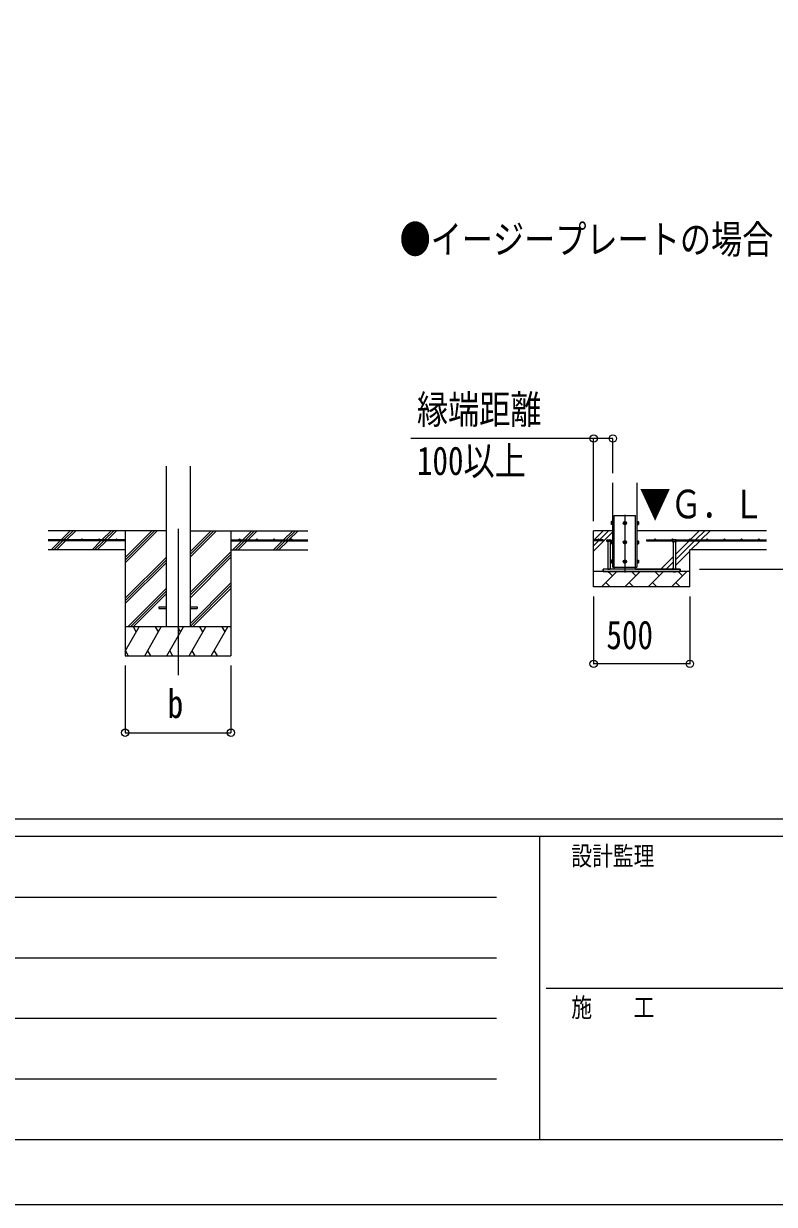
# Model space of a CAD drawing. Units: millimetres, scale not verified. Extents: x -18922 to 18922, y -13365 to 13365.
# Drawn here: x -8557 to -4651, y -13365 to -7226 of the extents above; entities that cross this region are included whole.
import ezdxf
from ezdxf.enums import TextEntityAlignment as Align

# ---------------------------------------------------------------- set-up
doc = ezdxf.new("R2010")
doc.units = ezdxf.units.MM
doc.header["$LTSCALE"] = 50
for name, color, linetype in [('0-2_USER1', 3, 'Continuous'), ('0-4_YKK_12', 2, 'Continuous'), ('0-5_YKK_13', 4, 'Continuous'), ('0-6_YKK_A1', 4, 'Continuous'), ('0-7_YKK_D', 6, 'Continuous'), ('0-8_YKK_ZWAK', 7, 'Continuous')]:
    doc.layers.add(name, color=color, linetype=linetype)
doc.styles.add('ＭＳ ゴシック', font='')
doc.styles.get('ＭＳ ゴシック').set_extended_font_data('MS Gothic')

msp = doc.modelspace()

# ---------------------------------------------------------------- linework, layer by layer
at = {"layer": '0-4_YKK_12'}
for p, q in [((-5428.91, -9780), (-5428.91, -10080)), ((-7753.41, -9853.29), (-7753.41, -10612.5))]:
    msp.add_line(p, q, dxfattribs=at)
at = {"layer": '0-5_YKK_13'}
for p, q in [((-5499.61, -9816.01), (-5499.03, -9815.01)), ((-5499.61, -9816.01), (-5499.61, -9829)), ((-5494.11, -9815.01), (-5499.03, -9815.01)), ((-5494.11, -9818.75), (-5499.03, -9818.75)), ((-5494.11, -9815.01), (-5494.11, -9830.01)), ((-5492.51, -9815.46), (-5494.11, -9815.46)), ((-5494.11, -9822), (-5494.11, -9815.46)), ((-5494.11, -9822), (-5492.51, -9822)), ((-5494.11, -9823), (-5492.51, -9823)), ((-5494.11, -9829.55), (-5494.11, -9823)), ((-5492.51, -9822), (-5492.52, -9815.46)), ((-5492.51, -9829.55), (-5492.52, -9823)), ((-5484.91, -10052.5), (-5484.91, -9782.5)), ((-5484.91, -9782.5), (-5372.91, -9782.5)), ((-5372.91, -10052.5), (-5372.91, -9782.5)), ((-5365.31, -9815.45), (-5363.71, -9815.45)), ((-5365.31, -9822), (-5365.31, -9815.45)), ((-5363.71, -9822), (-5365.31, -9822)), ((-5363.71, -9823), (-5365.31, -9823)), ((-5365.31, -9829.55), (-5365.31, -9823)), ((-5363.71, -9814.99), (-5358.8, -9814.99)), ((-5363.71, -9814.99), (-5363.71, -9830.01)), ((-5363.71, -9822), (-5363.71, -9815.45)), ((-5363.71, -9818.75), (-5358.8, -9818.75)), ((-5363.71, -9829.55), (-5363.71, -9823)), ((-5358.21, -9816), (-5358.8, -9814.99)), ((-5358.21, -9816), (-5358.21, -9829)), ((-5499.61, -9829), (-5499.03, -9830.01)), ((-5494.11, -9826.25), (-5499.03, -9826.25)), ((-5494.11, -9830.01), (-5499.03, -9830.01)), ((-5494.11, -9829.55), (-5492.51, -9829.55)), ((-5363.71, -9829.55), (-5365.31, -9829.55)), ((-5363.71, -9826.25), (-5358.8, -9826.25)), ((-5363.71, -9830.01), (-5358.8, -9830.01)), ((-5358.21, -9829), (-5358.8, -9830.01)), ((-5520.91, -9910), (-5522.38, -9910.85)), ((-5520.91, -9910), (-5501.91, -9910)), ((-5517.41, -9918), (-5517.41, -10062.5)), ((-5516.9, -9918), (-5516.9, -9910.85)), ((-5505.93, -9918), (-5505.93, -9910.85)), ((-5505.41, -9918), (-5505.41, -10062.5)), ((-5501.91, -9910), (-5500.45, -9910.85)), ((-5500.45, -9918), (-5500.45, -9910.85)), ((-5499.61, -9916.01), (-5499.03, -9915.01)), ((-5499.61, -9916.01), (-5499.61, -9929)), ((-5499.61, -9929), (-5499.03, -9930.01)), ((-5494.11, -9915.01), (-5499.03, -9915.01)), ((-5494.11, -9918.75), (-5499.03, -9918.75)), ((-5494.11, -9926.25), (-5499.03, -9926.25)), ((-5494.11, -9930.01), (-5499.03, -9930.01)), ((-5494.11, -9915.01), (-5494.11, -9930.01)), ((-5492.51, -9915.46), (-5494.11, -9915.46)), ((-5494.11, -9922), (-5494.11, -9915.46)), ((-5494.11, -9922), (-5492.51, -9922)), ((-5494.11, -9923), (-5492.51, -9923)), ((-5494.11, -9929.55), (-5494.11, -9923)), ((-5494.11, -9929.55), (-5492.51, -9929.55)), ((-5492.51, -9922), (-5492.52, -9915.46)), ((-5492.51, -9929.55), (-5492.52, -9923)), ((-5365.31, -9915.45), (-5363.71, -9915.45)), ((-5365.31, -9922), (-5365.31, -9915.45)), ((-5363.71, -9922), (-5365.31, -9922)), ((-5363.71, -9923), (-5365.31, -9923)), ((-5365.31, -9929.55), (-5365.31, -9923)), ((-5363.71, -9929.55), (-5365.31, -9929.55)), ((-5363.71, -9914.99), (-5358.8, -9914.99)), ((-5363.71, -9914.99), (-5363.71, -9930.01)), ((-5363.71, -9922), (-5363.71, -9915.45)), ((-5363.71, -9918.75), (-5358.8, -9918.75)), ((-5363.71, -9929.55), (-5363.71, -9923)), ((-5363.71, -9926.25), (-5358.8, -9926.25)), ((-5363.71, -9930.01), (-5358.8, -9930.01)), ((-5358.21, -9916), (-5358.8, -9914.99)), ((-5358.21, -9929), (-5358.8, -9930.01)), ((-5358.21, -9916), (-5358.21, -9929)), ((-5180.91, -9910), (-5182.38, -9910.85)), ((-5182.38, -9918), (-5182.38, -9910.85)), ((-5161.91, -9910), (-5180.91, -9910)), ((-5177.41, -9918), (-5177.41, -10062.5)), ((-5176.9, -9918), (-5176.9, -9910.85)), ((-5165.93, -9918), (-5165.93, -9910.85)), ((-5165.41, -9918), (-5165.41, -10062.5)), ((-5161.91, -9910), (-5160.45, -9910.85)), ((-5141.41, -10062.5), (-5541.41, -10062.5)), ((-5541.41, -10074.5), (-5541.41, -10062.5)), ((-5517.41, -10062.5), (-5505.41, -10062.5)), ((-5499.61, -10016.01), (-5499.03, -10015.01)), ((-5499.61, -10016.01), (-5499.61, -10029)), ((-5499.61, -10029), (-5499.03, -10030.01)), ((-5494.11, -10015.01), (-5499.03, -10015.01)), ((-5494.11, -10018.75), (-5499.03, -10018.75)), ((-5494.11, -10026.25), (-5499.03, -10026.25)), ((-5494.11, -10030.01), (-5499.03, -10030.01)), ((-5494.11, -10015.01), (-5494.11, -10030.01)), ((-5492.51, -10015.46), (-5494.11, -10015.46)), ((-5494.11, -10022), (-5494.11, -10015.46)), ((-5494.11, -10022), (-5492.51, -10022)), ((-5494.11, -10023), (-5492.51, -10023)), ((-5494.11, -10029.55), (-5494.11, -10023)), ((-5494.11, -10029.55), (-5492.51, -10029.55)), ((-5492.51, -10022), (-5492.52, -10015.46)), ((-5492.51, -10029.55), (-5492.52, -10023)), ((-5484.91, -10062.5), (-5484.91, -10052.5)), ((-5372.91, -10062.5), (-5372.91, -10052.5)), ((-5365.31, -10015.45), (-5363.71, -10015.45)), ((-5365.31, -10022), (-5365.31, -10015.45)), ((-5363.71, -10022), (-5365.31, -10022)), ((-5363.71, -10023), (-5365.31, -10023)), ((-5365.31, -10029.55), (-5365.31, -10023)), ((-5363.71, -10029.55), (-5365.31, -10029.55)), ((-5363.71, -10014.99), (-5358.8, -10014.99)), ((-5363.71, -10014.99), (-5363.71, -10030.01)), ((-5363.71, -10022), (-5363.71, -10015.45)), ((-5363.71, -10018.75), (-5358.8, -10018.75)), ((-5363.71, -10029.55), (-5363.71, -10023)), ((-5363.71, -10026.25), (-5358.8, -10026.25)), ((-5363.71, -10030.01), (-5358.8, -10030.01)), ((-5358.21, -10016), (-5358.8, -10014.99)), ((-5358.21, -10029), (-5358.8, -10030.01)), ((-5358.21, -10016), (-5358.21, -10029)), ((-5165.41, -10062.5), (-5177.41, -10062.5)), ((-5141.41, -10074.5), (-5141.41, -10062.5)), ((-5541.41, -10074.5), (-5141.41, -10074.5)), ((-5517.41, -10076), (-5505.41, -10076)), ((-5165.41, -10076), (-5177.41, -10076)), ((-7853.41, -10258), (-7853.41, -10267)), ((-7853.41, -10258), (-7815.91, -10258)), ((-7853.41, -10267), (-7815.91, -10267)), ((-7690.91, -10258), (-7653.41, -10258)), ((-7690.91, -10267), (-7653.41, -10267)), ((-7653.41, -10258), (-7653.41, -10267))]:
    msp.add_line(p, q, dxfattribs=at)
for points in [[(-5491.41, -9814), (-5492.51, -9814), (-5492.51, -9831), (-5491.41, -9831)], [(-5366.41, -9814), (-5365.31, -9814), (-5365.31, -9831), (-5366.41, -9831)], [(-5500.45, -9918), (-5522.38, -9918), (-5522.38, -9910.85)], [(-5491.41, -9914), (-5492.51, -9914), (-5492.51, -9931), (-5491.41, -9931)], [(-5366.41, -9914), (-5365.31, -9914), (-5365.31, -9931), (-5366.41, -9931)], [(-5182.38, -9918), (-5160.45, -9918), (-5160.45, -9910.85)], [(-5491.41, -10014), (-5492.51, -10014), (-5492.51, -10031), (-5491.41, -10031)], [(-5366.41, -10014), (-5365.31, -10014), (-5365.31, -10031), (-5366.41, -10031)], [(-5517.41, -10074.5), (-5517.41, -10076), (-5515.41, -10078), (-5507.41, -10078)], [(-5505.41, -10074.5), (-5505.41, -10076), (-5507.41, -10078)], [(-5177.41, -10074.5), (-5177.41, -10076), (-5175.41, -10078)], [(-5165.41, -10074.5), (-5165.41, -10076), (-5167.41, -10078), (-5175.41, -10078)]]:
    msp.add_lwpolyline(points, dxfattribs=at)
for points in [[(-5428.91, -9814.99), (-5435.41, -9818.75), (-5435.41, -9826.25), (-5428.91, -9830.01), (-5422.41, -9826.25), (-5422.41, -9818.75)], [(-5428.91, -9914.99), (-5435.41, -9918.75), (-5435.41, -9926.25), (-5428.91, -9930.01), (-5422.41, -9926.25), (-5422.41, -9918.75)], [(-5428.91, -10014.99), (-5435.41, -10018.75), (-5435.41, -10026.25), (-5428.91, -10030.01), (-5422.41, -10026.25), (-5422.41, -10018.75)]]:
    msp.add_lwpolyline(points, close=True, dxfattribs=at)
for centre, radius in [((-5428.91, -9822.5), 8.5), ((-5428.91, -9822.5), 6.5), ((-5428.91, -9922.5), 8.5), ((-5428.91, -9922.5), 6.5), ((-5428.91, -10022.5), 8.5), ((-5428.91, -10022.5), 6.5)]:
    msp.add_circle(centre, radius, dxfattribs=at)
for centre, radius, start, end in [((-5496.31, -9816.88), 3.31, 145.51973, 214.48027), ((-5487.2, -9822.5), 12.42, 162.41205, 197.58795), ((-5428.91, -9822.5), 7.05, 157.21814, 202.78186), ((-5428.91, -9822.5), 7.05, 97.21814, 142.78186), ((-5428.91, -9822.5), 7.05, 37.21814, 82.78186), ((-5428.91, -9822.5), 7.05, 337.21814, 22.78186), ((-5361.54, -9816.87), 3.32, 325.61575, 34.38425), ((-5370.63, -9822.5), 12.42, 342.41205, 17.58795), ((-5496.29, -9828.13), 3.32, 145.61575, 214.38425), ((-5428.91, -9822.5), 7.05, 217.21814, 262.78186), ((-5428.91, -9822.5), 7.05, 277.21814, 322.78186), ((-5361.54, -9828.13), 3.32, 325.61575, 34.38425), ((-5519.64, -9914.86), 4.86, 55.61575, 124.38425), ((-5511.41, -9928.15), 18.15, 72.41205, 107.58795), ((-5503.19, -9914.86), 4.86, 55.61575, 124.38425), ((-5496.31, -9916.88), 3.31, 145.51973, 214.48027), ((-5487.2, -9922.5), 12.42, 162.41205, 197.58795), ((-5496.29, -9928.13), 3.32, 145.61575, 214.38425), ((-5428.91, -9922.5), 7.05, 157.21814, 202.78186), ((-5428.91, -9922.5), 7.05, 97.21814, 142.78186), ((-5428.91, -9922.5), 7.05, 217.21814, 262.78186), ((-5428.91, -9922.5), 7.05, 37.21814, 82.78186), ((-5428.91, -9922.5), 7.05, 277.21814, 322.78186), ((-5428.91, -9922.5), 7.05, 337.21814, 22.78186), ((-5361.54, -9916.87), 3.32, 325.61575, 34.38425), ((-5361.54, -9928.13), 3.32, 325.61575, 34.38425), ((-5370.63, -9922.5), 12.42, 342.41205, 17.58795), ((-5179.64, -9914.86), 4.86, 55.61575, 124.38425), ((-5171.41, -9928.15), 18.15, 72.41205, 107.58795), ((-5163.19, -9914.86), 4.86, 55.61575, 124.38425), ((-5496.31, -10016.88), 3.31, 145.51973, 214.48027), ((-5487.2, -10022.5), 12.42, 162.41205, 197.58795), ((-5496.29, -10028.13), 3.32, 145.61575, 214.38425), ((-5428.91, -10022.5), 7.05, 157.21814, 202.78186), ((-5428.91, -10022.5), 7.05, 97.21814, 142.78186), ((-5428.91, -10022.5), 7.05, 217.21814, 262.78186), ((-5428.91, -10022.5), 7.05, 37.21814, 82.78186), ((-5428.91, -10022.5), 7.05, 277.21814, 322.78186), ((-5428.91, -10022.5), 7.05, 337.21814, 22.78186), ((-5361.54, -10016.87), 3.32, 325.61575, 34.38425), ((-5361.54, -10028.13), 3.32, 325.61575, 34.38425), ((-5370.63, -10022.5), 12.42, 342.41205, 17.58795)]:
    msp.add_arc(centre, radius, start, end, dxfattribs=at)
at = {"layer": '0-6_YKK_A1'}
for p, q in [((-7815.91, -9526.15), (-7815.91, -10362.5)), ((-7690.91, -9526.15), (-7690.91, -10362.5)), ((-5491.41, -10052.5), (-5491.41, -9612.5)), ((-5366.41, -9612.5), (-5366.41, -10052.5)), ((-7815.91, -9862.5), (-8428.41, -9862.5)), ((-8361.58, -9910), (-8314.08, -9862.5)), ((-8342.58, -9905.14), (-8299.94, -9862.5)), ((-8333.3, -9910), (-8285.8, -9862.5)), ((-8149.45, -9910), (-8101.95, -9862.5)), ((-8135.31, -9910), (-8087.81, -9862.5)), ((-8121.17, -9910), (-8073.67, -9862.5)), ((-8028.41, -9862.5), (-8028.41, -10512.5)), ((-8028.41, -10029.38), (-7861.53, -9862.5)), ((-8028.41, -10015.24), (-7875.68, -9862.5)), ((-8028.41, -10001.1), (-7889.82, -9862.5)), ((-7690.91, -10000.25), (-7553.17, -9862.5)), ((-7690.91, -9986.11), (-7567.31, -9862.5)), ((-7690.91, -9971.96), (-7581.45, -9862.5)), ((-7690.91, -9862.5), (-7078.41, -9862.5)), ((-7478.41, -9862.5), (-7478.41, -10512.5)), ((-7416.82, -9910), (-7369.32, -9862.5)), ((-7402.68, -9910), (-7355.18, -9862.5)), ((-7388.53, -9910), (-7341.03, -9862.5)), ((-7204.69, -9910), (-7157.18, -9862.5)), ((-7190.54, -9910), (-7143.04, -9862.5)), ((-7176.4, -9910), (-7128.9, -9862.5)), ((-5491.41, -9862.5), (-5591.41, -9862.5)), ((-5591.41, -10154.5), (-5591.41, -9862.5)), ((-5591.41, -9968.5), (-5491.41, -9868.5)), ((-5589.49, -9910), (-5541.99, -9862.5)), ((-5561.2, -9910), (-5513.7, -9862.5)), ((-4691.41, -9862.5), (-5366.41, -9862.5)), ((-5089.49, -9910), (-5041.99, -9862.5)), ((-5061.2, -9910), (-5013.7, -9862.5)), ((-5032.92, -9910), (-4985.42, -9862.5)), ((-8028.41, -9910), (-8428.41, -9910)), ((-8028.41, -9915), (-8428.41, -9915)), ((-8414.08, -9962.5), (-8366.58, -9915)), ((-8399.94, -9962.5), (-8352.44, -9915)), ((-8385.8, -9962.5), (-8338.3, -9915)), ((-8347.44, -9910), (-8345.77, -9908.33)), ((-8200.55, -9961.1), (-8154.45, -9915)), ((-8187.81, -9962.5), (-8140.31, -9915)), ((-8173.67, -9962.5), (-8126.17, -9915)), ((-8028.41, -9910), (-8028.41, -9915)), ((-7478.41, -9910), (-7078.41, -9910)), ((-7478.41, -9910), (-7478.41, -9915)), ((-7478.41, -9915), (-7078.41, -9915)), ((-7469.32, -9962.5), (-7421.82, -9915)), ((-7455.18, -9962.5), (-7407.68, -9915)), ((-7441.03, -9962.5), (-7393.53, -9915)), ((-7257.19, -9962.5), (-7209.69, -9915)), ((-7243.04, -9962.5), (-7195.54, -9915)), ((-7228.9, -9962.5), (-7181.4, -9915)), ((-5541.41, -9910), (-5591.41, -9910)), ((-5591.41, -9940.21), (-5566.2, -9915)), ((-5541.41, -9915), (-5591.41, -9915)), ((-5541.41, -9910), (-5541.41, -9915)), ((-5316.41, -9910), (-4691.41, -9910)), ((-5316.41, -9910), (-5316.41, -9915)), ((-5316.41, -9915), (-5182.38, -9915)), ((-5165.41, -10014.21), (-5066.2, -9915)), ((-5165.41, -9985.93), (-5094.49, -9915)), ((-5160.45, -9915), (-4691.41, -9915)), ((-5085.42, -9962.5), (-5037.92, -9915)), ((-8028.41, -9962.5), (-8428.41, -9962.5)), ((-8028.41, -10213.23), (-7815.91, -10000.73)), ((-7690.91, -10184.09), (-7478.41, -9971.6)), ((-7690.91, -10198.24), (-7478.41, -9985.74)), ((-7690.91, -10212.38), (-7478.41, -9999.88)), ((-7478.41, -9962.5), (-7078.41, -9962.5)), ((-5241.99, -10062.5), (-5177.41, -9997.93)), ((-5165.41, -10042.5), (-5091.41, -9968.5)), ((-5091.41, -10154.5), (-5091.41, -9962.5)), ((-4691.41, -9962.5), (-5091.41, -9962.5)), ((-8028.41, -10227.37), (-7815.91, -10014.87)), ((-8028.41, -10241.51), (-7815.91, -10029.01)), ((-5491.41, -10052.5), (-5366.41, -10052.5)), ((-5372.91, -10062.5), (-5141.41, -10062.5)), ((-5213.7, -10062.5), (-5177.41, -10026.21)), ((-5185.42, -10062.5), (-5177.41, -10054.5)), ((-5141.41, -10062.5), (-5141.41, -10074.5)), ((-5091.41, -10074.5), (-5591.41, -10074.5)), ((-5550.68, -10154.5), (-5470.68, -10074.5)), ((-5493.34, -10097.16), (-5512.5, -10078)), ((-5429.26, -10154.5), (-5349.26, -10074.5)), ((-5371.92, -10097.16), (-5394.58, -10074.5)), ((-5307.84, -10154.5), (-5227.84, -10074.5)), ((-5250.5, -10097.16), (-5273.16, -10074.5)), ((-5186.41, -10154.5), (-5106.41, -10074.5)), ((-5129.08, -10097.16), (-5151.74, -10074.5)), ((-8015.56, -10362.5), (-7815.91, -10162.86)), ((-8001.41, -10362.5), (-7815.91, -10177)), ((-7987.27, -10362.5), (-7815.91, -10191.14)), ((-7690.91, -10346.22), (-7478.41, -10133.73)), ((-7690.91, -10360.37), (-7478.41, -10147.87)), ((-7678.91, -10362.5), (-7478.41, -10162.01)), ((-5091.41, -10154.5), (-5591.41, -10154.5)), ((-5528.02, -10131.84), (-5505.36, -10154.5)), ((-5406.6, -10131.84), (-5383.93, -10154.5)), ((-5285.17, -10131.84), (-5262.51, -10154.5)), ((-5163.75, -10131.84), (-5141.09, -10154.5)), ((-7478.41, -10362.5), (-8028.41, -10362.5)), ((-8028.41, -10487.95), (-7955.99, -10362.5)), ((-7970.99, -10388.48), (-7985.99, -10362.5)), ((-7927.12, -10512.5), (-7840.52, -10362.5)), ((-7855.52, -10388.48), (-7870.52, -10362.5)), ((-7811.65, -10512.5), (-7725.05, -10362.5)), ((-7740.05, -10388.48), (-7755.05, -10362.5)), ((-7696.18, -10512.5), (-7609.58, -10362.5)), ((-7624.58, -10388.48), (-7639.58, -10362.5)), ((-7580.71, -10512.5), (-7494.11, -10362.5)), ((-7509.11, -10388.48), (-7524.11, -10362.5)), ((-8027.59, -10486.52), (-8012.59, -10512.5)), ((-7912.12, -10486.52), (-7897.12, -10512.5)), ((-7796.65, -10486.52), (-7781.65, -10512.5)), ((-7681.18, -10486.52), (-7666.18, -10512.5)), ((-7565.71, -10486.52), (-7550.71, -10512.5)), ((-8028.41, -10512.5), (-7478.41, -10512.5))]:
    msp.add_line(p, q, dxfattribs=at)
msp.add_lwpolyline([(-5484.91, -10062.5), (-5541.41, -10062.5), (-5541.41, -10074.5)], dxfattribs=at)
for centre in [(-8343.41, -9907.5), (-8253.41, -9907.5), (-8163.41, -9907.5), (-8073.41, -9907.5), (-7433.41, -9907.5), (-7343.41, -9907.5), (-7253.41, -9907.5), (-7163.41, -9907.5), (-5566.41, -9907.5), (-5271.41, -9907.5), (-5181.41, -9907.5), (-5091.41, -9907.5), (-5001.41, -9907.5), (-4911.41, -9907.5), (-4821.41, -9907.5), (-4731.41, -9907.5)]:
    msp.add_circle(centre, 2.5, dxfattribs=at)
at = {"layer": '0-7_YKK_D'}
for p, q in [((-5591.41, -9812.5), (-5591.41, -9382)), ((-5491.41, -9562.5), (-5491.41, -9382)), ((-5041.41, -10062.5), (-3890.41, -10062.5)), ((-5591.41, -10204.5), (-5591.41, -10555.5)), ((-5091.41, -10204.5), (-5091.41, -10555.5)), ((-5091.41, -10554.5), (-5591.41, -10554.5)), ((-8028.41, -10562.5), (-8028.41, -10913.5)), ((-7478.41, -10562.5), (-7478.41, -10913.5)), ((-8028.41, -10912.5), (-7478.41, -10912.5))]:
    msp.add_line(p, q, dxfattribs=at)
msp.add_lwpolyline([(-5491.41, -9382.5), (-5591.41, -9382.5), (-6542.81, -9382.5)], dxfattribs=at)
for centre in [(-5591.41, -9382.5), (-5491.41, -9382.5), (-5591.41, -10554.5), (-5091.41, -10554.5), (-8028.41, -10912.5), (-7478.41, -10912.5)]:
    msp.add_circle(centre, 19.12, dxfattribs=at)
at = {"layer": '0-8_YKK_ZWAK'}
for p, q in [((17527.59, -11362.5), (-17572.41, -11362.5)), ((-5872.41, -11452.5), (-17572.41, -11452.5)), ((-5872.41, -11452.5), (-5872.41, -13027.5)), ((-22.41, -11452.5), (-5872.41, -11452.5)), ((-17381.16, -11767.5), (-6097.41, -11767.5)), ((-17381.16, -12082.5), (-6097.41, -12082.5)), ((-5838.66, -12240), (-22.41, -12240)), ((-17381.16, -12397.5), (-6097.41, -12397.5)), ((-17381.16, -12712.5), (-6097.41, -12712.5)), ((-17572.41, -13027.5), (-5872.41, -13027.5)), ((-5872.41, -13027.5), (-22.41, -13027.5))]:
    msp.add_line(p, q, dxfattribs=at)
msp.add_lwpolyline([(-18922.5, -13365), (18922.5, -13365), (18922.5, 13365), (-18922.5, 13365)], close=True, dxfattribs=at)

# ---------------------------------------------------------------- texts
at = {"layer": '0-2_USER1', "style": 'ＭＳ ゴシック', "width": 0.8}
msp.add_text('●イージープレートの場合', height=148.5, dxfattribs=at).set_placement((-6600.9, -8465.86), align=Align.BOTTOM_LEFT)
at = {"layer": '0-6_YKK_A1', "style": 'ＭＳ ゴシック', "width": 0.8}
msp.add_text('▼Ｇ．Ｌ', height=148.5, dxfattribs=at).set_placement((-5352.62, -9842.2), align=Align.BOTTOM_LEFT)
at = {"layer": '0-7_YKK_D', "style": 'ＭＳ ゴシック', "width": 0.8}
for s, p in [('縁端距離', (-6510.81, -9350.5)), ('100以上', (-6510.81, -9617)), ('500', (-5525.01, -10522.5)), ('b', (-7807.41, -10880.5))]:
    msp.add_text(s, height=148.5, dxfattribs=at).set_placement(p, align=Align.BOTTOM_LEFT)
at = {"layer": '0-8_YKK_ZWAK', "style": 'ＭＳ ゴシック', "width": 0.8}
for s, p in [('設計監理', (-5707.41, -11632.5)), ('施\u3000\u3000工', (-5707.41, -12420))]:
    msp.add_text(s, height=98.97, dxfattribs=at).set_placement(p, align=Align.BOTTOM_LEFT)

doc.saveas('drawing.dxf')
